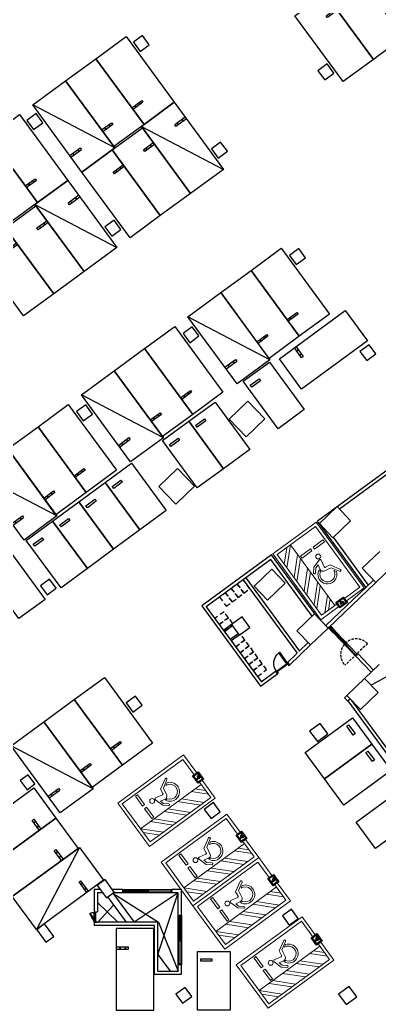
# Model space of a CAD drawing. Header units: millimetres. Extents: x 78082221 to 78451133, y -34402202 to -34172290.
# Drawn here: x 78210341 to 78232380, y -34350627 to -34289909 of the extents above; entities that cross this region are included whole.
import ezdxf

# ---------------------------------------------------------------- set-up
doc = ezdxf.new("R2010")
doc.units = ezdxf.units.MM
doc.header["$LTSCALE"] = 100
doc.header["$MEASUREMENT"] = 0
doc.linetypes.add('XR-B2$0$XR-B2$0$XR-지하3층$0$-HID', pattern=[2.5, 1.5, -1])
doc.linetypes.add('XR-B2$0$새 블럭1$0$XR-B2$0$XR-지하3층$0$XR-지하3층$0$51A1코아(1층)-1$0$HID', pattern=[2.3, 1.5, -0.8])
doc.layers.add('E-PLAN', color=115, linetype='CONTINUOUS')
doc.layers.add('Z', color=115, linetype='CONTINUOUS')

# ---------------------------------------------------------------- blocks, each defined once
blk = doc.blocks.new('XR-B2$0$XR-B2$0$XR-지하3층$0$1712-PL$0$FSD1000')
at = {"layer": 'E-PLAN'}
for p, q in [((25, -101), (865, -101)), ((40, -146), (850, -146))]:
    blk.add_line(p, q, dxfattribs=at)
for points in [[(25, 739), (25, -101), (70, -101), (70, 739)], [(-5, -251), (-5, -101), (25, -101), (25, -146), (40, -146), (40, -251)], [(895, -251), (895, -101), (865, -101), (865, -146), (850, -146), (850, -251)]]:
    blk.add_lwpolyline(points, close=True, dxfattribs=at)
blk.add_arc((25, -101), 840, 360, 86.92911, dxfattribs=at)
blk = doc.blocks.new('XR-B2$0$XR-지하3층$0$A$C73B52ADF')
at = {"layer": 'E-PLAN'}
for points in [[(-2038, 2466), (-38, 2466), (-38, -1134), (-2038, -1134)], [(-1166, 2021), (-1166, 1871), (-1832, 1871), (-1832, 2021)]]:
    blk.add_lwpolyline(points, close=True, dxfattribs=at)
blk = doc.blocks.new('XR-B2$0$XR-지하3층$0$일반형 주차')
at = {"layer": 'E-PLAN'}
for p, q in [((750, 3865), (0, 3865)), ((0, 3735), (750, 3735)), ((750, 3735), (750, 3865))]:
    blk.add_line(p, q, dxfattribs=at)
blk.add_lwpolyline([(2300, 5000), (0, 5000), (0, 0), (2300, 0)], close=True, dxfattribs=at)
for centre in [(238, 3800), (563, 3800)]:
    blk.add_circle(centre, 17.5, dxfattribs=at)
blk = doc.blocks.new('XR-B2$0$XR-지하3층$0$확장형 주차')
at = {"layer": 'E-PLAN'}
for p, q in [((0, 3965), (800, 3965)), ((0, 3835), (800, 3835)), ((800, 3835), (800, 3965))]:
    blk.add_line(p, q, dxfattribs=at)
blk.add_lwpolyline([(2500, 5100), (0, 5100), (0, 0), (2500, 0)], close=True, dxfattribs=at)
blk.add_lwpolyline([(2500, 5100), (0, 0)], dxfattribs=at)
for centre in [(238, 3900), (613, 3900)]:
    blk.add_circle(centre, 17.5, dxfattribs=at)
blk = doc.blocks.new('XR-B2$0$XR-지하3층$0$장애인 주차')
at = {"layer": 'E-PLAN', "lineweight": 5}
for p, q in [((4572, 3795), (4572, -805)), ((5572, 2795), (4572, 3795)), ((5572, 3078), (4855, 3795)), ((5572, 2045), (4572, 3045)), ((5572, 1762), (4572, 2762)), ((3689, 1485), (3600, 1888)), ((3699, 2009), (4214, 1851)), ((4214, 1851), (4443, 1569)), ((5572, 1012), (4572, 2012)), ((3992, 1503), (3925, 1810)), ((3925, 1810), (4151, 1741)), ((4055, 1528), (4053, 1393)), ((4151, 1741), (4355, 1493)), ((5572, 729), (4572, 1729)), ((3348, 969), (3257, 820)), ((5572, -21), (4572, 979)), ((5572, -304), (4572, 696)), ((5323, -805), (4572, -54)), ((5041, -805), (4572, -336))]:
    blk.add_line(p, q, dxfattribs=at)
at = {"layer": 'E-PLAN', "ltscale": 4}
for p, q in [((4165, -1005), (4165, -805)), ((4165, -805), (4165, -905))]:
    blk.add_line(p, q, dxfattribs=at)
at = {"layer": 'E-PLAN', "lineweight": 5}
for points in [[(3842, -1005), (2472, -1005), (2472, 3995), (5772, 3995), (5772, -1005), (4402, -1005)], [(3842, -805), (2672, -805), (2672, 3795), (5572, 3795), (5572, -805), (4402, -805)]]:
    blk.add_lwpolyline(points, dxfattribs=at)
for points in [[(3523, 2720), (2773, 2720), (2773, 2870), (3523, 2870)], [(4473, 2720), (3723, 2720), (3723, 2870), (4473, 2870)]]:
    blk.add_lwpolyline(points, close=True, dxfattribs=at)
for points in [[(3094, 715, -1.000002), (2987, 770), (3330, 1379), (3640, 1415)], [(3992, 1503, -0.343093), (3870, 1283), (3381, 1194), (3094, 715)]]:
    blk.add_lwpolyline(points, format="xyb", dxfattribs=at)
at = {"layer": 'E-PLAN', "ltscale": 4}
for points in [[(3842, -695), (3842, -1115), (4402, -1115), (4402, -695)], [(3892, -745), (3892, -1065), (4352, -1065), (4352, -745)]]:
    blk.add_lwpolyline(points, close=True, dxfattribs=at)
at = {"layer": 'E-PLAN'}
for points in [[(4161, -797), (4152, -916), (4058, -916), (4021, -1003), (3982, -990), (3988, -973), (4011, -981), (4046, -898), (4136, -898), (4137, -881), (4072, -881), (4072, -863), (4138, -863), (4142, -810)], [(4167, -882), (4169, -863)]]:
    blk.add_lwpolyline(points, dxfattribs=at)
at = {"layer": 'E-PLAN', "lineweight": 5}
blk.add_circle((3613, 2216), 150, dxfattribs=at)
for centre, radius, start, end in [((3682, 1922), 88.4, 79.11433, 202.31847), ((3810, 1000), 582, 198.00599, 65.09494), ((3809, 1000), 462, 183.85247, 58.2396), ((3632, 1473), 57.7, 276.27861, 12.43535), ((4394, 1537), 58.8, 227.96553, 33.79043)]:
    blk.add_arc(centre, radius, start, end, dxfattribs=at)
at = {"layer": 'E-PLAN'}
for centre, radius, start, end in [((4127, -942), 89.2, 206.53502, 62.4866), ((4127, -942), 71.5, 192.8781, 56.16881), ((4140, -787), 22.8, 335.11727, 274.96983)]:
    blk.add_arc(centre, radius, start, end, dxfattribs=at)

msp = doc.modelspace()

# ---------------------------------------------------------------- linework, layer by layer
at = {"layer": 'Z', "ltscale": 0.5}
for p, q in [((78224331.2, -34313279.5), (78223175.4, -34314385.9)), ((78225368.4, -34314363.1), (78224331.2, -34313279.5)), ((78223175.4, -34314385.9), (78224212.6, -34315469.5)), ((78224212.6, -34315469.5), (78225368.4, -34314363.1)), ((78235361.4, -34315681.2), (78228591.9, -34320644.2)), ((78235479.6, -34315842.5), (78229939, -34319904.6)), ((78220018.5, -34317407.6), (78218862.7, -34318514)), ((78221055.7, -34318491.2), (78220018.5, -34317407.6)), ((78218862.7, -34318514), (78219899.9, -34319597.6)), ((78219899.9, -34319597.6), (78221055.7, -34318491.2)), ((78229794.8, -34319753.9), (78228711.1, -34320791.1)), ((78230624.5, -34320620.8), (78229794.8, -34319753.9)), ((78231570.2, -34324700), (78228595, -34320642)), ((78228711.1, -34320791.1), (78229540.9, -34321658)), ((78229540.9, -34321658), (78230624.5, -34320620.8)), ((78231715.9, -34324560.5), (78229570.2, -34321633.9)), ((78225769.3, -34322713.7), (78221498, -34325845.1)), ((78228423.4, -34326327.4), (78225772.3, -34322711.4)), ((78232422.6, -34322499.2), (78231338.9, -34323536.4)), ((78225726.2, -34322993.2), (78221777.6, -34325888.1)), ((78228277.7, -34326466.9), (78225729.3, -34322990.9)), ((78232168.6, -34324403.3), (78233252.3, -34323366.1)), ((78225792.7, -34323584.7), (78224709, -34324621.8)), ((78226622.4, -34324451.6), (78225792.7, -34323584.7)), ((78231338.9, -34323536.4), (78232168.6, -34324403.3)), ((78224035.7, -34324232.6), (78227344.6, -34328745.9)), ((78224197, -34324114.3), (78227490.3, -34328606.4)), ((78224709, -34324621.8), (78225538.8, -34325488.8)), ((78225538.8, -34325488.8), (78226622.4, -34324451.6)), ((78232030.3, -34324258.8), (78229112, -34327052.4)), ((78232168.6, -34324403.3), (78229250.3, -34327196.9)), ((78221498, -34325845.1), (78225104.8, -34330764.6)), ((78221777.6, -34325888.1), (78225147.8, -34330485.1)), ((78228420.5, -34326330), (78227336.8, -34327367.2)), ((78229250.2, -34327197), (78228420.5, -34326330)), ((78223325.7, -34326985), (78222833.8, -34327345.7)), ((78223384.9, -34327065.7), (78222892.9, -34327426.4)), ((78223739.6, -34327549.6), (78223247.7, -34327910.2)), ((78223798.8, -34327630.2), (78223306.8, -34327990.9)), ((78227336.8, -34327367.2), (78228166.6, -34328234.1)), ((78228166.6, -34328234.1), (78229250.2, -34327197)), ((78228166.6, -34328234), (78226891.5, -34329454.6)), ((78228028.3, -34328089.5), (78227482.3, -34328612.3)), ((78227336.5, -34328751.8), (78226762.7, -34329301.1)), ((78231086.2, -34328789.5), (78230941.7, -34328927.8)), ((78230941.7, -34328927.8), (78231881.9, -34329910.1)), ((78231086.2, -34328789.5), (78232026.4, -34329771.8)), ((78226762.7, -34329301.1), (78226880.9, -34329462.4)), ((78226880.9, -34329462.4), (78226891.5, -34329454.6)), ((78225096.7, -34330770.5), (78226139, -34330006.4)), ((78225139.7, -34330491), (78226020.7, -34329845.1)), ((78226020.7, -34329845.1), (78226139, -34330006.4)), ((78231488.2, -34330286.9), (78230404.5, -34331324)), ((78232317.9, -34331153.8), (78231488.2, -34330286.9)), ((78230404.5, -34331324), (78231234.2, -34332191)), ((78231234.2, -34332191), (78232317.9, -34331153.8)), ((78235334.3, -34338290.6), (78230479, -34331668.1)), ((78235391.9, -34338030.9), (78230702.5, -34331634.6)), ((78214910.2, -34343226.6), (78214910.2, -34344606.6)), ((78215269.8, -34343226.6), (78214910.2, -34343226.6)), ((78215110.2, -34343426.6), (78215110.2, -34344606.6)), ((78215416.4, -34343426.6), (78215110.2, -34343426.6)), ((78216660.2, -34343226.6), (78216013.8, -34343226.6)), ((78216051.3, -34343446.9), (78217356.1, -34345226.6)), ((78216051.3, -34343446.9), (78218850.2, -34345226.6)), ((78216660.2, -34343426.6), (78216079.1, -34343426.6)), ((78220060.2, -34343426.6), (78217356.1, -34345226.6)), ((78218810.2, -34347210), (78220050.2, -34343426.6)), ((78220260.2, -34343226.6), (78219660.2, -34343226.6)), ((78220060.2, -34343426.6), (78219660.2, -34343426.6)), ((78220060.2, -34344826.6), (78220060.2, -34343426.6)), ((78220260.2, -34344826.6), (78220260.2, -34343226.6)), ((78216344, -34345226.6), (78215110.2, -34344016.6)), ((78215728.7, -34343683.4), (78216860.1, -34345226.6)), ((78214910.2, -34344606.6), (78215110.2, -34344606.6)), ((78215132.3, -34345226.6), (78216094.4, -34344182.2)), ((78214910.2, -34345226.6), (78215110.2, -34345226.6)), ((78214910.2, -34345226.6), (78214910.2, -34345426.6)), ((78218810.2, -34345226.6), (78215110.2, -34345226.6)), ((78218810.2, -34348226.6), (78218810.2, -34345226.6)), ((78218850.2, -34345226.6), (78220050.2, -34348226.6)), ((78218610.2, -34345426.6), (78214910.2, -34345426.6)), ((78218610.2, -34348426.6), (78218610.2, -34345426.6)), ((78218810.2, -34347210), (78219555.5, -34348226.6)), ((78218810.2, -34348226.6), (78220060.2, -34348226.6)), ((78220060.2, -34348226.6), (78220060.2, -34347826.6)), ((78220260.2, -34348426.6), (78220260.2, -34347826.6)), ((78218610.2, -34348426.6), (78220260.2, -34348426.6))]:
    msp.add_line(p, q, dxfattribs=at)
at = {"layer": 'Z'}
for p, q in [((78229639.9, -34327336.2), (78229425.5, -34327112.2)), ((78229524.3, -34327446.8), (78229309.9, -34327222.8)), ((78229529.6, -34327365.6), (78229391.3, -34327221.1)), ((78229558.5, -34327337.9), (78229420.2, -34327193.4)), ((78229593.4, -34327519), (78230900.8, -34328885.1)), ((78229655.4, -34327432), (78229695.2, -34327394)), ((78229674.8, -34327517.3), (78230283.2, -34328153)), ((78229689.2, -34327503.5), (78230297.7, -34328139.2)), ((78229703.7, -34327489.6), (78230312.1, -34328125.4)), ((78229709, -34327408.4), (78231016.4, -34328774.4)), ((78230295.5, -34328238.2), (78230852, -34328819.6)), ((78230310, -34328224.4), (78230866.5, -34328805.8)), ((78230324.4, -34328210.5), (78230880.9, -34328792)), ((78230900.8, -34328885.1), (78231016.4, -34328774.4)), ((78230900.8, -34328885.1), (78230934.8, -34328920.6)), ((78230934.8, -34328920.6), (78230903.7, -34328888.1)), ((78231050.4, -34328810), (78230934.8, -34328920.6)), ((78231050.4, -34328810), (78231016.4, -34328774.4)), ((78231050.4, -34328810), (78231027.2, -34328785.7)), ((78232380.4, -34329432.9), (78231488.2, -34330286.9)), ((78233004.3, -34330084.8), (78231883.8, -34330699.5)), ((78230404.6, -34331324.1), (78230249.3, -34331472.8)), ((78230456.7, -34331689.5), (78230249.3, -34331472.8)), ((78230612, -34331540.8), (78230456.7, -34331689.5)), ((78216660.2, -34343226.6), (78216660.2, -34343426.6)), ((78219660.2, -34343226.6), (78219660.2, -34343426.6)), ((78214910.2, -34345186.6), (78214910.2, -34344646.6)), ((78214950.2, -34345171.6), (78214950.2, -34344661.6)), ((78215010.2, -34345171.6), (78215010.2, -34344661.6)), ((78220060.2, -34344826.6), (78220260.2, -34344826.6)), ((78220060.2, -34347826.6), (78220260.2, -34347826.6))]:
    msp.add_line(p, q, dxfattribs=at)
at = {"layer": 'Z', "linetype": 'XR-B2$0$새 블럭1$0$XR-B2$0$XR-지하3층$0$XR-지하3층$0$51A1코아(1층)-1$0$HID'}
msp.add_line((78231660, -34328158.5), (78230278.9, -34329480.3), dxfattribs=at)
at = {"layer": 'Z', "linetype": 'ByBlock'}
msp.add_line((78230934.8, -34328920.6), (78230741.2, -34328718.3), dxfattribs=at)
at = {"layer": 'Z', "ltscale": 0.5}
for points in [[(78217868, -34290873.6), (78217303.5, -34291287.5), (78217717.4, -34291852), (78218281.9, -34291438.1)], [(78229189.8, -34292616.8), (78228625.2, -34293030.7), (78229039.1, -34293595.2), (78229603.6, -34293181.3)], [(78211335.6, -34295662.8), (78210771, -34296076.7), (78211184.9, -34296641.2), (78211749.5, -34296227.4)], [(78222657.3, -34297406), (78222092.8, -34297819.9), (78222506.7, -34298384.4), (78223071.2, -34297970.6)], [(78216124.8, -34302195.3), (78215560.3, -34302609.2), (78215974.2, -34303173.7), (78216538.7, -34302759.8)], [(78227446.6, -34303938.5), (78226882, -34304352.4), (78227295.9, -34304916.9), (78227860.4, -34304503)], [(78220914.1, -34308727.7), (78220349.6, -34309141.6), (78220763.5, -34309706.2), (78221328, -34309292.3)], [(78231762.8, -34309825.8), (78231198.3, -34310239.6), (78231612.2, -34310804.2), (78232176.7, -34310390.3)], [(78214381.6, -34313517), (78213817.1, -34313930.9), (78214231, -34314495.4), (78214795.5, -34314081.5)], [(78212165.4, -34324193.5), (78211600.9, -34324607.4), (78212014.8, -34325172), (78212579.3, -34324758.1)], [(78223970.9, -34326512), (78223325.7, -34326985), (78223798.8, -34327630.2), (78224443.9, -34327157.2)], [(78217427.7, -34331371.2), (78216863.2, -34331785.1), (78217277.1, -34332349.6), (78217841.6, -34331935.7)], [(78228760.2, -34333044.5), (78228115, -34333517.5), (78228588, -34334162.7), (78229233.2, -34333689.7)], [(78210854.9, -34336190), (78210371, -34336544.8), (78210784.9, -34337109.3), (78211268.8, -34336754.5)], [(78222217, -34337903.6), (78221652.4, -34338317.5), (78222066.3, -34338882.1), (78222630.8, -34338468.2)], [(78215570.3, -34342621.6), (78215086.4, -34342976.4), (78215648.1, -34343742.6), (78216132, -34343387.8)], [(78227006.2, -34344436.1), (78226441.7, -34344850), (78226855.6, -34345414.5), (78227420.1, -34345000.6)], [(78211860.5, -34345341.5), (78211376.6, -34345696.2), (78211938.3, -34346462.4), (78212422.2, -34346107.6)], [(78220473.8, -34349225.4), (78219909.2, -34349639.2), (78220323.1, -34350203.8), (78220887.6, -34349789.9)], [(78231009.4, -34349812.3), (78230536, -34349167.4), (78229891.1, -34349640.8), (78230364.5, -34350285.7)]]:
    msp.add_lwpolyline(points, close=True, dxfattribs=at)
at = {"layer": 'Z', "linetype": 'XR-B2$0$XR-B2$0$XR-지하3층$0$-HID', "ltscale": 2}
for points in [[(78223309.9, -34324764.7), (78223723.8, -34325329.3), (78224086.7, -34325063.2), (78223672.8, -34324498.7)], [(78223672.8, -34324498.7), (78224086.7, -34325063.2), (78224449.6, -34324797.1), (78224035.7, -34324232.6)], [(78222584.1, -34325296.9), (78222997.9, -34325861.4), (78223360.9, -34325595.3), (78222947, -34325030.8)], [(78222947, -34325030.8), (78223360.9, -34325595.3), (78223723.8, -34325329.3), (78223309.9, -34324764.7)], [(78222874.2, -34326200.1), (78222309.7, -34326614), (78222575.8, -34326976.9), (78223140.3, -34326563)], [(78223140.3, -34326563), (78222575.8, -34326976.9), (78222841.9, -34327339.8), (78223406.4, -34326925.9)], [(78223879.4, -34327571.1), (78223314.9, -34327985), (78223580.9, -34328347.9), (78224145.5, -34327934)], [(78224145.5, -34327934), (78223580.9, -34328347.9), (78223847, -34328710.8), (78224411.5, -34328296.9)], [(78224411.5, -34328296.9), (78223847, -34328710.8), (78224113.1, -34329073.7), (78224677.6, -34328659.8)], [(78224677.6, -34328659.8), (78224113.1, -34329073.7), (78224379.1, -34329436.6), (78224943.7, -34329022.8)], [(78224943.7, -34329022.8), (78224379.1, -34329436.6), (78224645.2, -34329799.6), (78225209.7, -34329385.7)], [(78225209.7, -34329385.7), (78224645.2, -34329799.6), (78224911.3, -34330162.5), (78225475.8, -34329748.6)]]:
    msp.add_lwpolyline(points, close=True, dxfattribs=at)
at = {"layer": 'Z'}
for points in [[(78229385.8, -34327150.2), (78229425.5, -34327112.2), (78229390.9, -34327076.1), (78229275.4, -34327186.7), (78229309.9, -34327222.8), (78229349.7, -34327184.8), (78229335.8, -34327170.4), (78229372, -34327135.8)], [(78229371.8, -34327142.9), (78229342.9, -34327170.5), (78229391.3, -34327221.1), (78229420.2, -34327193.4)], [(78229600.1, -34327374.2), (78229639.9, -34327336.2), (78229674.4, -34327372.3), (78229558.8, -34327482.9), (78229524.3, -34327446.8), (78229564, -34327408.8), (78229577.8, -34327423.2), (78229614, -34327388.7)], [(78229606.9, -34327388.5), (78229578, -34327416.2), (78229529.6, -34327365.6), (78229558.5, -34327337.9)], [(78229633.1, -34327481), (78229593.4, -34327519), (78229558.8, -34327482.9), (78229674.4, -34327372.3), (78229709, -34327408.4), (78229669.3, -34327446.4), (78229655.4, -34327432), (78229619.3, -34327466.6)], [(78229626.4, -34327466.7), (78229655.3, -34327439.1), (78229703.7, -34327489.6), (78229674.8, -34327517.3)], [(78230247.1, -34328187.6), (78230276, -34328160), (78230324.4, -34328210.5), (78230295.5, -34328238.2)], [(78230283.2, -34328153), (78230312.1, -34328125.4), (78230360.5, -34328176), (78230331.6, -34328203.6)], [(78230852, -34328819.6), (78230880.9, -34328792), (78230929.3, -34328842.6), (78230900.4, -34328870.2)], [(78230900.8, -34328885.1), (78230900.8, -34328885.1), (78231001.9, -34328788.3), (78231001.9, -34328788.3)], [(78216660.2, -34343276.6), (78218160.2, -34343276.6), (78218160.2, -34343376.6), (78216660.2, -34343376.6)], [(78216660.2, -34343376.6), (78216710.2, -34343376.6), (78216710.2, -34343276.6), (78216660.2, -34343276.6)], [(78218110.2, -34343376.6), (78218160.2, -34343376.6), (78218160.2, -34343276.6), (78218110.2, -34343276.6)], [(78219660.2, -34343276.6), (78218160.2, -34343276.6), (78218160.2, -34343376.6), (78219660.2, -34343376.6)], [(78218210.2, -34343376.6), (78218160.2, -34343376.6), (78218160.2, -34343276.6), (78218210.2, -34343276.6)], [(78219610.2, -34343376.6), (78219660.2, -34343376.6), (78219660.2, -34343276.6), (78219610.2, -34343276.6)], [(78214640.2, -34344718.9), (78214674.9, -34344698.9), (78214944.9, -34345166.6), (78214910.2, -34345186.6)], [(78214910.2, -34344646.6), (78214950.2, -34344646.6), (78214950.2, -34344661.6), (78215010.2, -34344661.6), (78215010.2, -34344661.6), (78215010.2, -34344661.6), (78215010.2, -34344616.6), (78214910.2, -34344616.6)], [(78215010.2, -34345216.6), (78214910.2, -34345216.6), (78214910.2, -34345186.6), (78214950.2, -34345186.6), (78214950.2, -34345171.6), (78215010.2, -34345171.6), (78215010.2, -34345171.6), (78215010.2, -34345171.6)], [(78220060.2, -34347826.6), (78220060.2, -34344826.6), (78220260.2, -34344826.6), (78220260.2, -34347826.6)]]:
    msp.add_lwpolyline(points, close=True, dxfattribs=at)
at = {"layer": 'Z', "elevation": 0}
for points in [[(78216660.2, -34343226.6), (78219660.2, -34343226.6), (78219660.2, -34343426.6), (78216660.2, -34343426.6)], [(78220110.2, -34344826.6), (78220110.2, -34346326.6), (78220210.2, -34346326.6), (78220210.2, -34344826.6)], [(78220210.2, -34344876.6), (78220210.2, -34344826.6), (78220110.2, -34344826.6), (78220110.2, -34344876.6)], [(78220210.2, -34346276.6), (78220210.2, -34346326.6), (78220110.2, -34346326.6), (78220110.2, -34346276.6)], [(78220110.2, -34347826.6), (78220110.2, -34346326.6), (78220210.2, -34346326.6), (78220210.2, -34347826.6)], [(78220210.2, -34346376.6), (78220210.2, -34346326.6), (78220110.2, -34346326.6), (78220110.2, -34346376.6)], [(78220210.2, -34347826.6), (78220210.2, -34347776.6), (78220110.2, -34347776.6), (78220110.2, -34347826.6)]]:
    msp.add_lwpolyline(points, close=True, dxfattribs=at)
at = {"layer": 'Z', "linetype": 'XR-B2$0$새 블럭1$0$XR-B2$0$XR-지하3층$0$XR-지하3층$0$51A1코아(1층)-1$0$HID'}
msp.add_arc((78230969.4, -34328819.4), 955.8, 43.74346, 223.74346, dxfattribs=at)
at = {"layer": 'Z'}
msp.add_arc((78214910.2, -34345186.6), 540, 90, 120, dxfattribs=at)

# ---------------------------------------------------------------- block references
at = {"layer": 'Z', "xscale": -1}
for name, p, rotation in [('XR-B2$0$XR-지하3층$0$확장형 주차', (78235894, -34289499.5), 36.24693370121151), ('XR-B2$0$XR-지하3층$0$일반형 주차', (78233877.9, -34290977.6), 36.24693370121151), ('XR-B2$0$XR-지하3층$0$일반형 주차', (78232023, -34292337.6), 36.24693370121151), ('XR-B2$0$XR-지하3층$0$일반형 주차', (78215002.4, -34292292.5), 216.2469337012116), ('XR-B2$0$XR-지하3층$0$일반형 주차', (78213147.5, -34293652.4), 216.2469337012116), ('XR-B2$0$XR-지하3층$0$확장형 주차', (78211131.4, -34295130.6), 216.2469337012116), ('XR-B2$0$XR-지하3층$0$확장형 주차', (78222829.1, -34299078), 36.24693370121151), ('XR-B2$0$XR-지하3층$0$일반형 주차', (78208470, -34297081.8), 216.2469337012116), ('XR-B2$0$XR-지하3층$0$일반형 주차', (78220812.9, -34300556.2), 36.24693370121151), ('XR-B2$0$XR-지하3층$0$일반형 주차', (78206615.1, -34298441.7), 216.2469337012116), ('XR-B2$0$XR-지하3층$0$일반형 주차', (78218958, -34301916.1), 36.24693370121151), ('XR-B2$0$XR-지하3층$0$확장형 주차', (78216296.7, -34303867.3), 36.24693370121151), ('XR-B2$0$XR-지하3층$0$일반형 주차', (78214280.5, -34305345.4), 36.24693370121151), ('XR-B2$0$XR-지하3층$0$일반형 주차', (78212425.6, -34306705.3), 36.24693370121151), ('XR-B2$0$XR-지하3층$0$일반형 주차', (78224521.8, -34305276.8), 216.2469337012116), ('XR-B2$0$XR-지하3층$0$일반형 주차', (78222666.9, -34306636.7), 216.2469337012116), ('XR-B2$0$XR-지하3층$0$확장형 주차', (78220650.7, -34308114.8), 216.2469337012116), ('XR-B2$0$XR-지하3층$0$일반형 주차', (78230295.4, -34307739.7), 126.2469333569375), ('XR-B2$0$XR-지하3층$0$일반형 주차', (78217989.4, -34310066), 216.2469337012116), ('XR-B2$0$XR-지하3층$0$일반형 주차', (78216134.5, -34311425.9), 216.2469337012116), ('XR-B2$0$XR-지하3층$0$확장형 주차', (78214118.3, -34312904.1), 216.2469337012116), ('XR-B2$0$XR-지하3층$0$일반형 주차', (78211456.9, -34314855.3), 216.2469337012116), ('XR-B2$0$XR-지하3층$0$일반형 주차', (78209602, -34316215.2), 216.2469337012116), ('XR-B2$0$XR-지하3층$0$확장형 주차', (78207585.8, -34317693.4), 216.2469337012116), ('XR-B2$0$XR-B2$0$XR-지하3층$0$1712-PL$0$FSD1000', (78226720.3, -34329268.6), 36.24693028167749), ('XR-B2$0$XR-지하3층$0$일반형 주차', (78213675.2, -34331580.4), 216.2469337012116), ('XR-B2$0$XR-지하3층$0$일반형 주차', (78211820.3, -34332940.3), 216.2469337012116), ('XR-B2$0$XR-지하3층$0$확장형 주차', (78209804.1, -34334418.5), 216.2469337012116), ('XR-B2$0$XR-지하3층$0$일반형 주차', (78208521.1, -34341806.9), 306.2469333569375), ('XR-B2$0$XR-지하3층$0$일반형 주차', (78209881.1, -34343661.8), 306.2469333569375), ('XR-B2$0$XR-지하3층$0$확장형 주차', (78211359.2, -34345678), 306.2469333569375)]:
    msp.add_blockref(name, p, dxfattribs=dict(at, rotation=rotation))
at = {"layer": 'Z'}
for p, rotation in [((78227149.1, -34312855.7), 36.24693370121155), ((78223803, -34315308.9), 36.24693370121155), ((78222190, -34316491.4), 36.24693370121155), ((78218681.1, -34319064), 36.24693370121155), ((78217068.2, -34320246.5), 36.24693370121155), ((78215455.2, -34321429), 36.24693370121155), ((78213842.3, -34322611.6), 36.24693370121155), ((78211261.5, -34324503.6), 36.24693370121155), ((78229960.3, -34335807.2), 306.2469333569375), ((78231142.9, -34337420.2), 306.2469333569375), ((78233094, -34340081.6), 306.2469333569375)]:
    msp.add_blockref('XR-B2$0$XR-지하3층$0$A$C73B52ADF', p, dxfattribs=dict(at, rotation=rotation))
at = {"layer": 'Z', "lineweight": 5, "xscale": -1}
for p, rotation in [((78232867, -34322463.5), 36.24693370121151), ((78218106.5, -34333574.1), 126.2469333569375), ((78220767.2, -34337203.3), 126.2469333569375), ((78222718.4, -34339864.7), 126.2469333569375), ((78225379.1, -34343493.8), 126.2469333569375)]:
    msp.add_blockref('XR-B2$0$XR-지하3층$0$장애인 주차', p, dxfattribs=dict(at, rotation=rotation))
at = {"layer": 'Z'}
for name, p in [('XR-B2$0$XR-지하3층$0$일반형 주차', (78216250.2, -34350626.6)), ('XR-B2$0$XR-지하3층$0$A$C73B52ADF', (78223275.7, -34349492.2))]:
    msp.add_blockref(name, p, dxfattribs=at)

doc.saveas('drawing.dxf')
